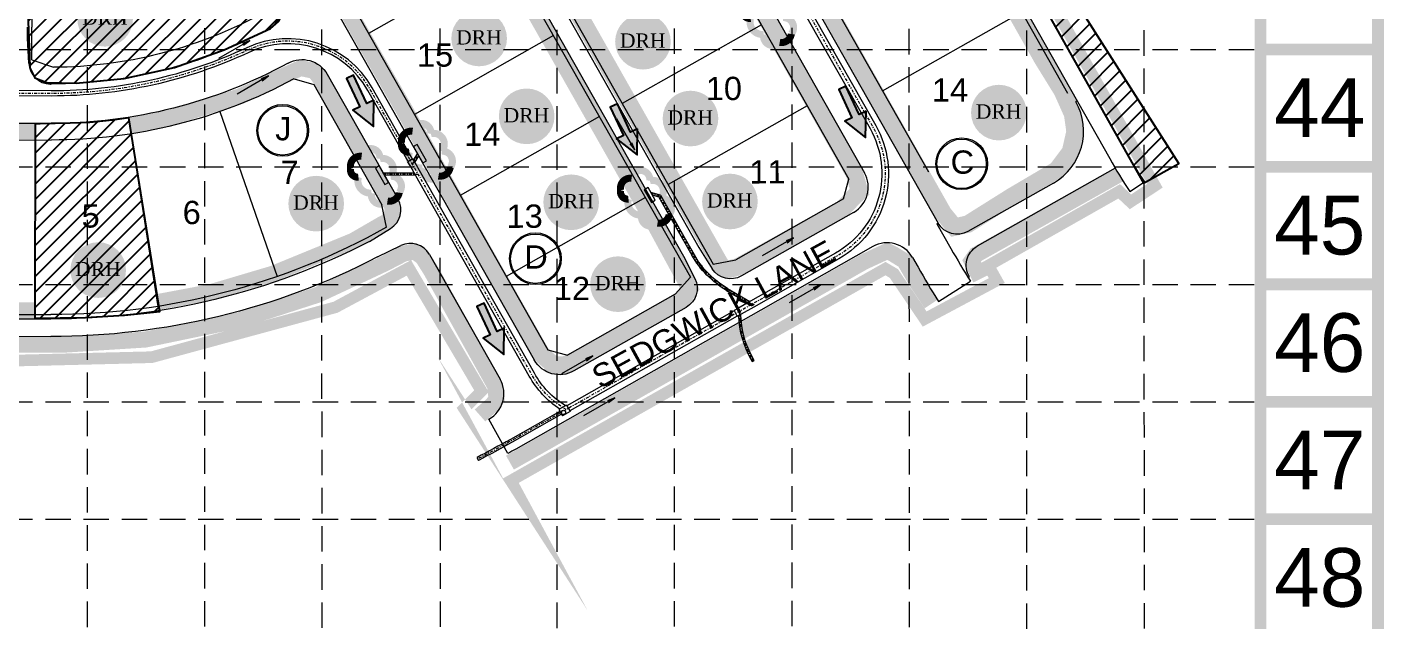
# Model space of a CAD drawing. Header units: inches. Extents: x 5975 to 9213, y 2836 to 8009.
# Drawn here: x 8280 to 9213, y 4061 to 4469 of the extents above; entities that cross this region are included whole.
import ezdxf
from ezdxf.enums import TextEntityAlignment as Align

# ---------------------------------------------------------------- set-up
doc = ezdxf.new("R2010")
doc.units = ezdxf.units.IN
doc.header["$MEASUREMENT"] = 0
for name, pattern in [('DASHED', [0.75, 0.5, -0.25]), ('DGN Style 7', [4.437732, 1.996979, -0.887546, 0.66566, -0.887546]), ('HIDDEN', [0.375, 0.25, -0.125])]:
    doc.linetypes.add(name, pattern=pattern)
for name, color, linetype, lineweight in [('0520al - Level 11', 7, 'Continuous', 0), ('0520al - Level 14', 7, 'Continuous', 0), ('0520al - Level 3', 7, 'Continuous', 0), ('BLOCKS', 7, 'Continuous', 0), ('Level 47', 7, 'Continuous', 0), ('Level 50', 7, 'Continuous', 0), ('LOGO', 7, 'Continuous', 0), ('STORM', 5, 'Continuous', 0)]:
    doc.layers.add(name, color=color, linetype=linetype, lineweight=lineweight)
for name, color, linetype in [('ARROWS', 252, 'Continuous'), ('BASE', 7, 'Continuous'), ('EROSION BLANKETS', 84, 'Continuous'), ('GRID', 254, 'DASHED'), ('LEGEND', 7, 'Continuous'), ('LIMITS OF DISTURBANCE', 1, 'DASHED'), ('SODDED LOT', 2, 'Continuous')]:
    doc.layers.add(name, color=color, linetype=linetype)
doc.styles.add('DRHorton', font='dutcheb.ttf')
doc.styles.get("Standard").update_dxf_attribs({"font": 'ARIAL.TTF'})

# ---------------------------------------------------------------- blocks, each defined once
blk = doc.blocks.new('DRHorton')
h = blk.add_hatch(color=1)
h.paths.add_polyline_path([(78.7, 25.78, 1), (40.43, 25.78, 1)])
h.paths.add_polyline_path([(42.33, 17.91), (76.5, 17.91), (76.5, 34.87), (42.33, 34.87)], flags=24)
at = {"layer": 'BASE', "color": 176, "style": 'DRHorton'}
blk.add_text('DRH', height=9.814, dxfattribs=at).set_placement((59.39, 21.64), align=Align.CENTER)
blk = doc.blocks.new('arrow')
blk.add_lwpolyline([(-67, -25.4), (-59.3, -25.4), (-59.6, -56.1), (-51.9, -56.2), (-51.6, -25.5), (-44, -25.5), (-55.3, -2.4), (-67, -25.4)], close=True)
at = {"color": 254}
for points in [[(-44, -25.5), (-67, -25.4), (-55.3, -2.4), (-67, -25.4)], [(-59.6, -56.1), (-51.9, -56.2), (-59.3, -25.4), (-51.6, -25.5)]]:
    blk.add_solid(points, dxfattribs=at)

msp = doc.modelspace()

# ---------------------------------------------------------------- hatches: boundary and pattern name
at = {"layer": 'SODDED LOT'}
h = msp.add_hatch(dxfattribs=at)
h.set_pattern_fill('ANSI31', color=256, scale=60, style=0)
h.paths.add_polyline_path([(7351.01, 5804.8), (7407.43, 5803.41), (7469.69, 5803.96), (7467.74, 5670.6), (7382.98, 5670.32), (7345.18, 5671.16)])
h.paths.add_polyline_path([(7400.62, 5966.19), (7520.73, 5964.5), (7519.61, 5830.4), (7399.21, 5831.25)])
h.paths.add_polyline_path([(7405.78, 6113), (7526.59, 6111.38), (7524.17, 5978.09), (7406.18, 5978.49), (7405.78, 6111.38)])
h.paths.add_polyline_path([(7507.01, 6746.99), (7630.07, 6747.51), (7631.11, 6874.69), (7507.01, 6874.69)])
h.paths.add_polyline_path([(7507.53, 6684.07), (7628.43, 6683.46), (7628.51, 6649.29), (7618.65, 6630.08), (7607.22, 6620.74), (7590.09, 6616.07), (7524.66, 6615.03), (7513.24, 6616.59), (7508.05, 6622.82), (7508.05, 6628.53)])
h.paths.add_polyline_path([(7486.51, 6405.99), (7512.73, 6284.4), (7603.96, 6289.11), (7625.98, 6307.98), (7628.6, 6325.8), (7630.7, 6360.39), (7517.97, 6426.96), (7506.96, 6412.28), (7493.85, 6408.09)])
h.paths.add_polyline_path([(7316.81, 6791.63), (7244.82, 6679.87), (7298.17, 6645.16), (7363.39, 6758.61)])
h.paths.add_polyline_path([(7090.29, 6927.15), (7032.12, 6805.45), (7083.1, 6779.07), (7147.87, 6895.38)])
h.paths.add_polyline_path([(7179.83, 7077.56), (7120.72, 6953.95), (7120.72, 6946.47), (7129.56, 6941.72), (7169.64, 6917.27), (7236.91, 7049.03)])
h.paths.add_polyline_path([(6973.21, 7146.91), (6935.84, 7018.55), (7045.9, 6977.12), (7094.82, 7099.37), (7035.71, 7124.5)])
h.paths.add_polyline_path([(6656.93, 7225.64), (6650.99, 7071.52), (6709.17, 7064.73), (6722.34, 7209.93)])
h.paths.add_polyline_path([(7291.62, 5043.7), (7267.69, 5045.25), (7233.72, 5083.44), (7229.48, 5188.01), (7225.23, 5201.12), (7256.11, 5201.12), (7270.39, 5195.72), (7276.56, 5187.23), (7281.58, 5172.57), (7281.2, 5106.98)])
h.paths.add_polyline_path([(8380.58, 5174.1), (8367.57, 5174.1), (8344.07, 5199.1), (8368.57, 5174.1), (8268.46, 5173.11), (8225.45, 5176.61), (8160.42, 5181.61), (8079.9, 5182.11), (7307.5, 5175.7), (7308.3, 5191.69), (7317.1, 5206.89), (7337.1, 5212.49), (7533.14, 5214.89), (7553.14, 5209.29), (7565.14, 5214.09), (7721.16, 5214.89), (7733.17, 5210.89), (7745.17, 5216.49), (8051.45, 5218.37), (8065.8, 5214.5), (8077.67, 5217.54), (8194.42, 5217.15), (8241.74, 5210.09), (8358.99, 5207.26), (8368.17, 5202.32), (8374.52, 5194.55), (8378.76, 5183.96)])
h.paths.add_polyline_path([(8704.79, 5136.17), (8691.79, 5133.64), (8753.34, 4894.96), (8772.65, 4849.2), (8813.78, 4777.7), (9048.19, 4361.94), (9072.43, 4375.67), (8939.12, 4584.85), (8791.14, 4879.37), (8747.51, 5047.36), (8711.16, 5128.12)])
h.paths.add_polyline_path([(8681.52, 5186.17), (8415.52, 5185), (8417.85, 5203.66), (8426.6, 5215.33), (8445.85, 5219.99), (8469.19, 5219.99), (8474.44, 5220.58), (8676.85, 5222.91)])
h.paths.add_polyline_path([(8413.35, 4565.98), (8280.46, 4491.51), (8281.98, 4449.25), (8282.28, 4441.35), (8285.63, 4434.36), (8293.84, 4431.32), (8314.21, 4430.71), (8347.06, 4434.05), (8381.72, 4441.65), (8415.78, 4453.81), (8447.71, 4468.4), (8453.19, 4473.27), (8455.92, 4478.43), (8455.92, 4486.64), (8454.71, 4494.24)])
h.paths.add_polyline_path([(7193.84, 4567.18), (7193.14, 4432.02), (7264.33, 4432.69), (7264.78, 4566.81)])
h.paths.add_polyline_path([(7387.96, 5013.68), (7387.48, 4885.26), (7390.38, 4884.78), (7393.04, 4881.88), (7448.68, 4881.39), (7449.65, 5014.17)])
h.paths.add_polyline_path([(7937.33, 4711.8), (7937.48, 4577.46), (8004.15, 4576.95), (8025.44, 4578.49), (8046.46, 4586.43), (8056.72, 4593.35), (8059.01, 4600.35), (8058.83, 4607.07), (8056.62, 4612.2), (8004.18, 4703.63), (7999.2, 4708.38), (7993.32, 4711.1), (7985.17, 4711.77), (7943.07, 4712)])
h.paths.add_polyline_path([(8015.77, 4750.82), (8064.6, 4866.71), (8098.83, 4868.07), (8104.76, 4866.25), (8126.21, 4865.79), (8140.36, 4860.77), (8149.94, 4853.02), (8155.42, 4844.35), (8158.61, 4832.03), (8161.35, 4819.71), (8164.09, 4819.26), (8173.68, 4785.04), (8042.69, 4711.59), (8042.24, 4719.34), (8039.04, 4729.84), (8031.74, 4739.87), (8019.87, 4748.54)])
h.paths.add_polyline_path([(8285.97, 4402.91), (8285.64, 4269.3), (8320.6, 4269.71), (8347.34, 4271.36), (8371.6, 4273.82), (8350.22, 4407.04), (8339.11, 4405.4), (8323.48, 4403.75), (8309.91, 4403.34), (8289.34, 4402.93)])
h.paths.add_polyline_path([(6997, 4412.5), (6873.98, 4344.71), (6871.32, 4343.51), (6871.8, 4331.43), (6873.25, 4329.98), (6874.7, 4313.81), (6877.36, 4297.87), (6884.6, 4287.25), (6897.65, 4277.59), (6912.38, 4274.69), (6930.5, 4273.97), (6931.95, 4271.79), (7003.68, 4271.79), (7025.42, 4391.8), (7016, 4394.94), (7006.58, 4401.46), (7001.51, 4406.77)])

# ---------------------------------------------------------------- linework, layer by layer
at = {"layer": '0520al - Level 14', "color": 7, "linetype": 'Continuous', "lineweight": 0}
for p, q in [((8766.23, 4835.21), (9024.87, 4378.96)), ((8776.67, 4841.13), (9035.31, 4384.88)), ((8657.92, 4773.81), (8906.95, 4334.53)), ((8634.43, 4760.49), (8856.24, 4369.23)), ((8515.69, 4693.18), (8731.82, 4311.92)), ((8526.13, 4699.1), (8742.26, 4317.84)), ((8407.38, 4631.78), (8629.18, 4240.52)), ((8280.69, 4461.75), (8280.71, 4469.3)), ((8281.51, 4444.5), (8280.69, 4461.75)), ((8486.82, 4436.9), (8535.47, 4351.08)), ((8296.46, 4430.21), (8296.96, 4430.21)), ((9002.43, 4418.54), (9001.56, 4418.05)), ((8046.74, 4403.78), (8296.9, 4403.21)), ((9028.63, 4372.47), (8933.73, 4318.67)), ((8986.11, 4362.16), (8927.39, 4328.88)), ((9038.64, 4356.38), (9048.68, 4362.95)), ((8848.7, 4341.97), (8771.57, 4298.25)), ((8515.75, 4321.99), (8530.26, 4330.9)), ((8906.08, 4334.03), (8906.95, 4334.53)), ((8906.08, 4334.03), (8915.69, 4317.07)), ((8521.28, 4311.34), (8537.42, 4319.17)), ((8557.02, 4313.07), (8605.68, 4227.23)), ((8731.82, 4311.92), (8739.57, 4296.49)), ((8742.26, 4317.84), (8751.51, 4303.26)), ((8862.01, 4318.48), (8784.89, 4274.76)), ((8889.28, 4310.95), (8893.07, 4304.25)), ((8907.13, 4280.8), (8929.1, 4294.7)), ((8927.56, 4297.14), (8928.41, 4297.67)), ((8733.57, 4276.7), (8656.44, 4232.98)), ((8784.89, 4274.76), (8746.88, 4253.22)), ((8057.94, 4269.25), (8296.6, 4268.71)), ((8057.91, 4257.25), (8296.57, 4256.71)), ((8746.88, 4253.22), (8616.49, 4179.3)), ((8611.06, 4176.26), (8597.98, 4199.87))]:
    msp.add_line(p, q, dxfattribs=at)
for centre, radius, start, end in [((8436.37, 4485.33), 20, 298.41493, 29.54833), ((8296.5, 4445.21), 15, 182.73379, 269.87139), ((8965.89, 4397.83), 41, 299.54833, 29.54833), ((9385.89, 4583.62), 415, 209.54833, 213.20136), ((9385.89, 4583.62), 403, 209.54833, 213.20136), ((8838.84, 4359.37), 20, 299.54833, 29.54833), ((8522.42, 4343.68), 15, 301.53097, 29.54833), ((8543.97, 4305.67), 15, 29.54833, 115.86324), ((8871.88, 4301.08), 20, 29.54833, 119.54833), ((9385.89, 4583.62), 540.5, 209.54833, 212.31375), ((9385.89, 4583.62), 566.5, 209.54833, 212.31375), ((8588.28, 4217.36), 20, 298.99726, 29.54833)]:
    msp.add_arc(centre, radius, start, end, dxfattribs=at)
at = {"layer": '0520al - Level 14', "color": 7, "linetype": 'Continuous', "lineweight": 0, "extrusion": (0, 0, -1)}
for centre, radius, start, end in [((-8297.66, 4741.71), 311.5, 241.58507, 270.12861), ((-8297.66, 4741.71), 338.5, 241.37323, 270.12861), ((-8469.42, 4427.04), 20, 61.37323, 150.45167), ((-8920, 4341.92), 15, 240.45167, 330.45167), ((-8297.66, 4741.71), 473, 242.54361, 270.12861), ((-8297.66, 4741.71), 485, 242.54361, 270.12861), ((-8941.13, 4305.63), 15, 327.99279, 60.45167), ((-8764.18, 4311.3), 15, 240.45167, 327.58926), ((-8726.17, 4289.75), 15, 153.31407, 240.45167), ((-8646.58, 4250.38), 20, 240.45167, 330.45167), ((-8297.66, 4741.71), 646.5, 240.45167, 241.00274)]:
    msp.add_arc(centre, radius, start, end, dxfattribs=at)
at = {"layer": '0520al - Level 3', "color": 7, "linetype": 'Continuous', "lineweight": 0}
for p, q in [((8763.62, 4833.73), (8995.88, 4424.02)), ((8667.93, 4779.48), (8900.18, 4369.78)), ((8624.43, 4754.82), (8845.49, 4364.87)), ((8528.74, 4700.58), (8752.26, 4306.27)), ((8513.08, 4691.7), (8736.6, 4297.39)), ((8417.38, 4637.45), (8638.45, 4247.49)), ((8610.85, 4519.23), (8515.16, 4464.98)), ((8868.62, 4425.45), (8964.31, 4479.7)), ((8283.65, 4446.74), (8283.71, 4469.29)), ((8785.33, 4471), (8689.63, 4416.75)), ((8642.41, 4463.55), (8546.72, 4409.3)), ((8283.65, 4446.74), (8298.63, 4441.71)), ((8463.91, 4433.72), (8477.57, 4429.89)), ((8477.57, 4429.89), (8524.42, 4347.25)), ((8816.89, 4415.32), (8721.19, 4361.08)), ((8412.85, 4411.21), (8452.34, 4297.9)), ((8673.97, 4407.87), (8578.28, 4353.63)), ((8351.79, 4395.92), (8370.35, 4277.37)), ((8048.21, 4392.27), (8296.88, 4391.71)), ((8285.94, 4271.74), (8286.21, 4391.74)), ((8841.72, 4351.24), (8845.49, 4364.87)), ((8705.54, 4352.2), (8609.84, 4297.95)), ((8841.72, 4351.24), (8767.78, 4309.32)), ((8527.47, 4331.73), (8524.42, 4347.25)), ((8752.26, 4306.27), (8767.78, 4309.32)), ((8736.6, 4297.39), (8726.02, 4285.65)), ((8726.02, 4285.65), (8652.08, 4243.73)), ((8042.94, 4272.28), (8296.61, 4271.71)), ((8638.45, 4247.49), (8652.08, 4243.73))]:
    msp.add_line(p, q, dxfattribs=at)
at = {"layer": '0520al - Level 3', "color": 7, "linetype": 'Continuous', "lineweight": 0, "extrusion": (0, 0, -1)}
for centre, radius, start, end in [((-7965.71, 4470.01), 318, 154.15309, 180.12861), ((-8297.66, 4741.71), 300, 241.8395, 269.81507), ((-8297.66, 4741.71), 350, 241.64121, 270.12861), ((-8297.66, 4741.71), 470, 240.7279, 270.12861)]:
    msp.add_arc(centre, radius, start, end, dxfattribs=at)
at = {"layer": 'BASE', "const_width": 8.07}
for points in [[(9209.36, 2839.73), (9209.36, 8005.16), (5980.97, 8005.16), (5980.97, 2839.73)], [(9128.65, 2920.44), (9128.65, 7924.45), (6061.68, 7924.45), (6061.68, 2920.44)]]:
    msp.add_lwpolyline(points, close=True, dxfattribs=at)
for points in [[(9209.36, 4453.92), (9128.65, 4453.92)], [(9209.36, 4373.21), (9128.65, 4373.21)], [(9209.36, 4292.5), (9128.65, 4292.5)], [(9209.36, 4211.8), (9128.65, 4211.8)], [(9209.36, 4131.09), (9128.65, 4131.09)]]:
    msp.add_lwpolyline(points, dxfattribs=at)
at = {"layer": 'BLOCKS'}
for centre, radius in [((8456.13, 4398.37), 17.8), ((8456.07, 4398.3), 16.97), ((8923.09, 4375.4), 17.8), ((8923.03, 4375.33), 16.97), ((8629.93, 4310.17), 17.8), ((8629.87, 4310.1), 16.97)]:
    msp.add_circle(centre, radius, dxfattribs=at)
at = {"layer": 'EROSION BLANKETS'}
for points, const_width in [([(8671.87, 4763.08), (8910.39, 4341.28), (8918.15, 4331.84), (8927.39, 4333.94), (8957.82, 4353.03), (8988.46, 4371.08), (8997.91, 4383.66), (9001.05, 4397.51), (8999.38, 4409.47), (8993.5, 4422.69), (8992.07, 4425.76), (8978.61, 4447.57), (8750.91, 4849.74)], 12), ([(8645.58, 4727.68), (8849.54, 4368.04), (8852.82, 4356.09), (8848.77, 4352.43), (8841.06, 4344.33), (8769.33, 4304.55), (8761.97, 4302.61), (8757.64, 4305.2), (8753.1, 4313.21), (8526.11, 4713.68)], 12), ([(8458.73, 4554.15), (8539.76, 4412.43), (8589, 4324.33), (8634.4, 4244.04), (8642.54, 4236.98), (8649.92, 4236.98), (8659.65, 4241.53), (8731.19, 4282.34), (8736.01, 4289.62), (8733.64, 4294.78), (8711.36, 4335.79), (8625.46, 4487.14)], 12), ([(8380.37, 4407.58), (8427, 4421.78), (8453.26, 4434.37), (8468.55, 4441.15), (8478.03, 4439.15), (8482.76, 4432.69), (8530.83, 4347.91), (8531.89, 4343.36), (8530.72, 4339.55), (8527.94, 4335.79), (8524.08, 4333.71), (8504.7, 4322.5), (8449.51, 4299.87), (8405.59, 4286.86)], 10.97), ([(8382.24, 4407.85), (8350.68, 4401.44)], 10.97), ([(8286.14, 4397.75), (8269.14, 4397.59), (8046.31, 4398.17), (8037.94, 4395.21), (8033.05, 4388.4), (8032.35, 4383), (8032.2, 4284.95), (8033.93, 4279.01), (8038.25, 4276.64), (8046.36, 4275.66), (8278.27, 4274.61), (8285.89, 4274.61)], 10.97), ([(8936.06, 4296.28), (8929.9, 4308.61), (8932.98, 4312.92), (9031.46, 4368.16)], 11), ([(8032.88, 4241.32), (8033.58, 4247.27), (8036.73, 4250.07), (8044.44, 4250.77), (8101.87, 4251.12), (8306.55, 4251.09), (8361.67, 4254.55), (8427.21, 4268.14), (8480.57, 4285.42), (8526.06, 4306.68), (8539.42, 4313.6), (8546.84, 4315.09), (8552.28, 4311.13), (8558.21, 4301.74), (8602.22, 4222.64), (8603.21, 4213.74), (8600.25, 4209.78), (8591.84, 4202.37)], 11), ([(8612.42, 4169.95), (8855.92, 4307.99), (8871.95, 4315.38), (8875.65, 4313.54), (8883.66, 4308.61), (8892.29, 4293.82), (8902.15, 4279.03)], 11), ([(8369.87, 4280.3), (8406.64, 4287.18)], 10.97)]:
    msp.add_lwpolyline(points, dxfattribs=dict(at, const_width=const_width))
at = {"layer": 'GRID', "color": 252, "linetype": 'HIDDEN', "lineweight": 0, "ltscale": 70}
for p, q in [((8321.94, 3243.14), (8321.56, 7924.45)), ((8402.56, 3243.54), (8402.27, 7924.45)), ((8483.21, 3242.57), (8482.98, 7924.45)), ((8564.66, 3243.31), (8564.04, 7926.26)), ((8644.93, 3242.47), (8644.75, 7926.26)), ((8725.71, 3243.46), (8725.46, 7926.26)), ((8806.57, 3243.73), (8806.17, 7926.26)), ((8887.12, 3243.03), (8886.88, 7926.26)), ((8968.01, 3241.97), (8967.59, 7926.26)), ((9048.77, 3242.19), (9048.3, 7926.26)), ((6061.68, 4453.92), (9128.65, 4453.92)), ((6061.68, 4373.21), (9128.65, 4373.21)), ((6061.68, 4292.5), (9128.65, 4292.5)), ((6061.68, 4211.8), (9128.65, 4211.8)), ((6061.68, 4131.09), (9128.65, 4131.09))]:
    msp.add_line(p, q, dxfattribs=at)
at = {"layer": 'LEGEND', "color": 170, "ltscale": 100, "const_width": 4.84}
for points in [[(8786.96, 4464.33, 0.520567), (8786.96, 4464.33, 0.765195), (8797.91, 4458.79, 0.417879), (8805.93, 4464.62, 0.6649), (8800.04, 4475.84, 0.744833), (8792.61, 4487.91, 0.975642), (8780.08, 4489.59, 0.520567), (8772.57, 4481.33, 0.520567), (8777.92, 4475.3, 0.540264), (8786.96, 4464.33)], [(8552.32, 4372.5, 0.520567), (8552.32, 4372.5, 0.765195), (8563.26, 4366.95, 0.417879), (8571.29, 4372.79, 0.6649), (8565.4, 4384, 0.744833), (8557.97, 4396.07, 0.975642), (8545.44, 4397.76, 0.520567), (8537.92, 4389.5, 0.520567), (8543.28, 4383.47, 0.540264), (8552.32, 4372.5)], [(8517.26, 4355.25, 0.520567), (8517.26, 4355.25, 0.765195), (8528.21, 4349.71, 0.417879), (8536.23, 4355.54, 0.6649), (8530.34, 4366.75, 0.744833), (8522.92, 4378.82, 0.975642), (8510.38, 4380.51, 0.520567), (8502.87, 4372.25, 0.520567), (8508.22, 4366.22, 0.540264), (8517.26, 4355.25)], [(8702.96, 4340.17, 0.520567), (8702.96, 4340.17, 0.765195), (8713.9, 4334.63, 0.417879), (8721.93, 4340.46, 0.6649), (8716.04, 4351.68, 0.744833), (8708.61, 4363.75, 0.975642), (8696.08, 4365.43, 0.520567), (8688.57, 4357.17, 0.520567), (8693.92, 4351.14, 0.540264), (8702.96, 4340.17)]]:
    msp.add_lwpolyline(points, format="xyb", close=True, dxfattribs=at)
at = {"layer": 'Level 50', "color": 7, "linetype": 'Continuous', "lineweight": 13}
for p, q in [((8433.47, 4460.22), (8412, 4447.83)), ((8433.47, 4460.22), (8428.46, 4458.15)), ((8429.19, 4456.91), (8433.47, 4460.22)), ((8446.35, 4435.74), (8424.88, 4423.34)), ((8446.35, 4435.74), (8441.34, 4433.67)), ((8442.06, 4432.42), (8446.35, 4435.74)), ((8698.22, 4384.86), (8685.82, 4406.34)), ((8694.9, 4389.15), (8698.22, 4384.86)), ((8698.22, 4384.86), (8696.14, 4389.88)), ((8746.43, 4300.44), (8734.03, 4321.92)), ((8807.41, 4324.43), (8785.93, 4312.03)), ((8807.41, 4324.43), (8802.39, 4322.36)), ((8803.12, 4321.12), (8807.41, 4324.43)), ((8743.11, 4304.73), (8746.43, 4300.44)), ((8746.43, 4300.44), (8744.36, 4305.46)), ((8825.95, 4292.14), (8804.47, 4279.74)), ((8825.95, 4292.14), (8820.93, 4290.07)), ((8821.66, 4288.82), (8825.95, 4292.14)), ((8669.37, 4243.35), (8647.89, 4230.96)), ((8669.37, 4243.35), (8664.36, 4241.28)), ((8665.08, 4240.04), (8669.37, 4243.35)), ((8684.48, 4214.5), (8663, 4202.1)), ((8684.48, 4214.5), (8679.46, 4212.42)), ((8680.19, 4211.18), (8684.48, 4214.5))]:
    msp.add_line(p, q, dxfattribs=at)
at = {"layer": 'LIMITS OF DISTURBANCE', "ltscale": 60, "const_width": 8}
msp.add_lwpolyline([(8246.14, 5221.83), (8457.76, 5224.02), (8678.75, 5224.29), (8685.96, 5182.89), (8699.51, 5135.37), (8760.17, 4893.31), (8774.12, 4859.79), (9055.97, 4360.29), (9039.12, 4349.22), (9031.42, 4356.44), (8941.4, 4305.43), (8947.2, 4295.13), (8897.62, 4268.66), (8876.44, 4299.94), (8870.66, 4303.31), (8613.09, 4157.58), (8614.17, 4155.58), (8580.88, 4207.07), (8592.84, 4219.03), (8542.9, 4303.8), (8492.44, 4276.75), (8366.02, 4242.43), (8262.3, 4239.86)], dxfattribs=at)
at = {"layer": 'SODDED LOT'}
for points in [[(8704.79, 5136.17), (8691.79, 5133.64), (8753.34, 4894.96), (8772.65, 4849.2), (8813.78, 4777.7), (9048.19, 4361.94), (9072.43, 4375.67), (8939.12, 4584.85), (8791.14, 4879.37), (8747.51, 5047.36), (8711.16, 5128.12)], [(8413.35, 4565.98), (8280.46, 4491.51), (8281.98, 4449.25), (8282.28, 4441.35), (8285.63, 4434.36), (8293.84, 4431.32), (8314.21, 4430.71), (8347.06, 4434.05), (8381.72, 4441.65), (8415.78, 4453.81), (8447.71, 4468.4), (8453.19, 4473.27), (8455.92, 4478.43), (8455.92, 4486.64), (8454.71, 4494.24)], [(8285.97, 4402.91), (8285.64, 4269.3), (8320.6, 4269.71), (8347.34, 4271.36), (8371.6, 4273.82), (8350.22, 4407.04), (8339.11, 4405.4), (8323.48, 4403.75), (8309.91, 4403.34), (8289.34, 4402.93)]]:
    msp.add_lwpolyline(points, close=True, dxfattribs=at)
at = {"layer": 'STORM', "color": 170, "linetype": 'DGN Style 7', "lineweight": 0}
for p, q in [((8545.42, 4375.1), (8549.22, 4381.57)), ((8549.4, 4368.07), (8525.73, 4368.26)), ((8715.34, 4353.16), (8709.89, 4354.66)), ((8715.34, 4353.16), (8738.11, 4312.98)), ((8761.71, 4289.01), (8778.96, 4278.87)), ((8778.71, 4241.37), (8779.55, 4239.89))]:
    msp.add_line(p, q, dxfattribs=at)
at = {"layer": 'STORM', "color": 170, "linetype": 'Continuous', "lineweight": 0}
for p, q in [((8546.16, 4377.85), (8548.79, 4382.33)), ((8547.01, 4376.34), (8549.65, 4380.82)), ((8546.67, 4368.84), (8525.3, 4369.01)), ((8547.52, 4367.34), (8526.16, 4367.5)), ((8715.84, 4353.8), (8709.36, 4355.59)), ((8714.84, 4352.52), (8710.41, 4353.74)), ((8714.84, 4352.52), (8737.46, 4312.61)), ((8715.84, 4353.8), (8738.76, 4313.35)), ((8761.33, 4288.36), (8775.96, 4279.76)), ((8762.1, 4289.65), (8777.47, 4280.61)), ((8766.66, 4274.2), (8651.54, 4208.94)), ((8768.63, 4270.72), (8653.51, 4205.46)), ((8778.06, 4241), (8778.89, 4239.52)), ((8778.89, 4239.52), (8780.2, 4240.26)), ((8779.36, 4241.74), (8780.2, 4240.26)), ((8651.29, 4209.37), (8646.05, 4206.4)), ((8651.29, 4209.37), (8653.76, 4205.02)), ((8646.72, 4205.2), (8612.73, 4185.93)), ((8647.83, 4203.24), (8613.84, 4183.97)), ((8646.05, 4206.4), (8648.51, 4202.05)), ((8653.76, 4205.02), (8648.51, 4202.05)), ((8589.75, 4173.52), (8590.78, 4171.52))]:
    msp.add_line(p, q, dxfattribs=at)
at = {"layer": 'STORM', "color": 170, "linetype": 'DGN Style 7', "lineweight": 0, "flags": 128}
for points in [[(8786.14, 4534.45), (8807.27, 4497.17), (8811.26, 4490.14), (8861.99, 4400.66, -0.414214), (8837.5, 4312.05), (8778.96, 4278.87), (8770.26, 4273.94), (8651.07, 4206.38), (8613.28, 4184.95), (8613.28, 4184.95, -0.010219), (8590.27, 4172.52)], [(8651.07, 4206.38, -0.131652), (8627.47, 4230.35), (8549.4, 4368.07), (8545.42, 4375.1), (8516.17, 4426.7), (8516.17, 4426.7, 0.391229), (8432.13, 4453.54), (8432.13, 4453.54, -0.110156), (8296.95, 4423.71), (8145.99, 4424.05), (7911.36, 4424.58), (7902.75, 4424.6), (7720.99, 4425.01), (7557.86, 4425.37, -0.059971), (7542.44, 4427.26, -0.052907), (7529.54, 4431.94)]]:
    msp.add_lwpolyline(points, format="xyb", dxfattribs=at)
at = {"layer": 'STORM', "color": 170, "linetype": 'Continuous', "lineweight": 0, "flags": 128}
for points in [[(8785.66, 4530.73), (8805.32, 4496.06), (8809.3, 4489.03), (8860.03, 4399.55, -0.414214), (8836.39, 4314.01), (8777.85, 4280.83), (8769.15, 4275.9), (8766.54, 4274.42)], [(8789.58, 4532.95), (8809.23, 4498.28), (8813.22, 4491.25), (8863.94, 4401.77, -0.414214), (8838.61, 4310.1), (8780.07, 4276.91), (8771.37, 4271.98), (8768.76, 4270.5)], [(8545.46, 4378.58), (8517.69, 4427.56), (8517.69, 4427.56, 0.391229), (8431.39, 4455.13), (8431.39, 4455.13, -0.110156), (8296.95, 4425.46), (8145.99, 4425.8), (8142.99, 4425.81)], [(8542.41, 4376.85), (8514.64, 4425.83), (8514.64, 4425.83, 0.391229), (8432.87, 4451.96), (8432.87, 4451.96, -0.110156), (8296.94, 4421.96), (8145.98, 4422.3), (8142.98, 4422.31)], [(8646.7, 4206.77, -0.116589), (8625.73, 4229.37), (8547.66, 4367.08), (8543.68, 4374.12), (8542.2, 4376.73)], [(8650.62, 4208.99, -0.12472), (8629.21, 4231.34), (8551.14, 4369.06), (8547.16, 4376.09), (8545.68, 4378.7)]]:
    msp.add_lwpolyline(points, format="xyb", dxfattribs=at)
for points in [[(8552.42, 4375.92), (8555.03, 4377.4), (8548.62, 4388.71), (8546.01, 4387.23)], [(8522.53, 4373.91), (8519.92, 4372.43), (8526.33, 4361.12), (8528.94, 4362.6)], [(8712.35, 4350.31), (8707.42, 4359.01), (8704.81, 4357.53), (8709.74, 4348.84)]]:
    msp.add_lwpolyline(points, close=True, dxfattribs=at)
for points in [[(8545.68, 4378.7), (8542.2, 4376.73)], [(8766.54, 4274.42), (8768.76, 4270.5)]]:
    msp.add_lwpolyline(points, dxfattribs=at)
at = {"layer": 'STORM', "color": 170, "linetype": 'Continuous', "lineweight": 0}
msp.add_circle((8649.21, 4204.46), 1.5, dxfattribs=at)
at = {"layer": 'STORM', "color": 170, "linetype": 'Continuous', "lineweight": 0, "extrusion": (0, 0, -1)}
for centre, radius, start, end in [((-8794.66, 4345.04), 65.75, 300.45167, 330.45167), ((-8794.66, 4345.04), 64.25, 300.45167, 330.45167), ((-8297.66, 4741.71), 638.88, 240.45167, 242.79353), ((-8297.66, 4741.71), 641.12, 240.45167, 242.79353)]:
    msp.add_arc(centre, radius, start, end, dxfattribs=at)
at = {"layer": 'STORM', "color": 170, "linetype": 'DGN Style 7', "lineweight": 0, "extrusion": (0, 0, -1)}
msp.add_arc((-8794.66, 4345.04), 65, 300.45167, 330.45167, dxfattribs=at)
at = {"layer": 'STORM', "color": 170, "linetype": 'DGN Style 7', "lineweight": 0}
msp.add_arc((8835.25, 4273.43), 65, 179.54833, 209.54833, dxfattribs=at)
at = {"layer": 'STORM', "color": 170, "linetype": 'Continuous', "lineweight": 0}
for radius, start in [(65.75, 182.15632), (64.25, 181.46098)]:
    msp.add_arc((8835.25, 4273.43), radius, start, 209.54833, dxfattribs=at)

# ---------------------------------------------------------------- block references
at = {"layer": 'ARROWS', "xscale": 0.6999720000007293, "zscale": 0.6999719999999999, "rotation": 205.6264742270162}
for p, yscale in [((8484.29, 4382.73), 0.6999720000013099), ((8822.74, 4375.22), 0.6999720000013099), ((8665.64, 4363.17), 0.6999720000013099), ((8573.94, 4226.09), 0.6999720000013667)]:
    msp.add_blockref('arrow', p, dxfattribs=dict(at, yscale=yscale))
at = {"layer": 'LOGO'}
for p in [(8274.45, 4449.28), (8531.67, 4435.74), (8644.32, 4433.52), (8564.35, 4382.21), (8677, 4380.68), (8889.06, 4384.77), (8419.61, 4322.19), (8594.95, 4323.12), (8704.12, 4323.67), (8269.69, 4276.52), (8627.13, 4266.84)]:
    msp.add_blockref('DRHorton', p, dxfattribs=at)

# ---------------------------------------------------------------- texts
at = {"layer": '0520al - Level 11', "color": 7, "linetype": 'Continuous', "lineweight": 0}
for s, p in [('15', (8560.94, 4442.11)), ('10', (8759.56, 4419.16)), ('14', (8915.08, 4418.12)), ('14', (8593.4, 4387.72)), ('7', (8460.92, 4361.53)), ('11', (8789.52, 4361.84)), ('6', (8393.58, 4333.92)), ('5', (8324.06, 4331.52)), ('13', (8622.57, 4331.36)), ('12', (8655.04, 4281.66))]:
    msp.add_text(s, height=16, rotation=0.16861, dxfattribs=at).set_placement(p, align=Align.CENTER)
at = {"layer": 'BASE'}
for s, p in [('44', (9169.28, 4413.89)), ('45', (9169.28, 4333.18)), ('46', (9169.28, 4252.47)), ('47', (9169.28, 4171.76)), ('48', (9169.28, 4091.05))]:
    msp.add_text(s, height=40.355, dxfattribs=at).set_placement(p, align=Align.MIDDLE_CENTER)
at = {"layer": 'Level 47', "color": 7, "linetype": 'Continuous', "lineweight": 0}
for s, rotation, p in [('J', 0.16861, (8456.59, 4391.5)), ('C', 0.16861, (8923.55, 4368.53)), ('SEDGWICK LANE', 28.68701, (8756.25, 4264.94)), ('D', 0.16861, (8630.38, 4303.31))]:
    msp.add_text(s, height=16, rotation=rotation, dxfattribs=at).set_placement(p, align=Align.CENTER)

doc.saveas('drawing.dxf')
